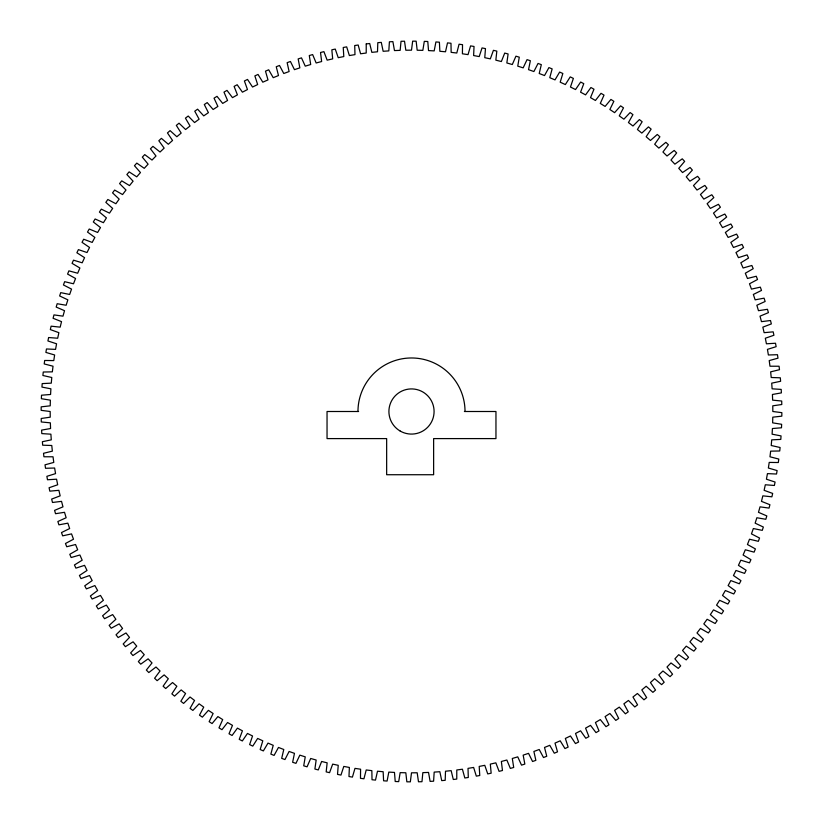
<?xml version="1.0" encoding="UTF-8"?>
<svg xmlns="http://www.w3.org/2000/svg" width="823" height="823" viewBox="0 0 823 823"><rect width="100%" height="100%" fill="white"/><g stroke="black" fill="none" stroke-linecap="round" stroke-linejoin="round"><path stroke-width="1.23" d="M358.612 411.5L327.04 411.5L327.04 438.597L386.656 438.597L386.656 474.727L433.628 474.727L433.628 438.597L495.96 438.597L495.96 411.5L464.388 411.5M357.974 411.5A53.526 53.526 0 0 1 411.5 357.974A53.526 53.526 0 0 1 465.026 411.5M366.235 43.928L366.214 53.022L360.587 53.783L358.17 45.008L354.713 45.532L354.98 54.627L349.374 55.553L346.678 46.87L343.242 47.487L343.798 56.571L338.232 57.682L335.259 49.082L331.844 49.812L332.677 58.875L327.153 60.161L323.912 51.654L320.528 52.497L321.639 61.53L316.155 62.98L312.647 54.585L309.294 55.532L310.693 64.523L305.251 66.149L301.485 57.867L298.163 58.917L299.839 67.856L294.459 69.657L290.437 61.499L287.145 62.651L289.11 71.539L283.781 73.504L279.501 65.47L276.25 66.725L278.483 75.551L273.226 77.681L268.699 69.79L265.479 71.148L268 79.893L262.804 82.187L258.031 74.44L254.863 75.901L257.65 84.563L252.538 87.022L247.528 79.43L244.4 80.983L247.466 89.553L242.425 92.176L237.178 84.738L234.102 86.394L237.425 94.871L232.477 97.639L226.994 90.376L223.979 92.135L227.57 100.488L222.704 103.42L217.005 96.332L214.042 98.184L217.889 106.424L213.126 109.5L207.201 102.597L204.299 104.542L208.404 112.658L203.734 115.878L197.592 109.171L194.753 111.198L199.115 119.181L194.557 122.555L188.2 116.033L185.432 118.152L190.041 126.001L185.587 129.509L179.033 123.193L176.328 125.394L181.183 133.089L176.842 136.741L170.094 130.641L167.46 132.925L172.552 140.466L168.324 144.251L161.39 138.357L158.829 140.733L164.158 148.109L160.053 152.018L152.934 146.35L150.444 148.798L156 156L152.018 160.053L144.735 154.601L142.328 157.131L148.109 164.158L144.251 168.324L136.793 163.108L134.468 165.711L140.466 172.552L136.741 176.842L129.129 171.863L126.886 174.538L133.089 181.183L129.509 185.587L121.742 180.854L119.582 183.591L126.001 190.041L122.555 194.557L114.634 190.062L112.566 192.87L119.181 199.115L115.878 203.734L107.834 199.495L105.848 202.365L112.658 208.404L109.5 213.126L101.322 209.145L99.429 212.077L106.424 217.889L103.42 222.704L95.118 218.98L93.318 221.973L100.488 227.57L97.639 232.477L89.223 229.02L87.516 232.065L94.871 237.425L92.176 242.425L83.658 239.226L82.043 242.332L89.553 247.466L87.022 252.538L78.401 249.616L76.889 252.764L84.563 257.65L82.187 262.804L73.484 260.161L72.074 263.35L79.893 268L77.681 273.226L68.895 270.849L67.589 274.08L75.551 278.483L73.504 283.781L64.647 281.682L63.443 284.953L71.539 289.11L69.657 294.459L60.737 292.638L59.637 295.951L67.856 299.839L66.149 305.251L57.178 303.718L56.18 307.061L64.523 310.693L62.98 316.155L53.968 314.9L53.073 318.275L61.53 321.639L60.161 327.153L51.108 326.175L50.326 329.57L58.875 332.677L57.682 338.232L48.608 337.533L47.929 340.959L56.571 343.798L55.553 349.374L46.469 348.973L45.893 352.419L54.627 354.98L53.783 360.587L44.679 360.474L44.216 363.931L53.022 366.214L52.353 371.852L43.259 372.017L42.899 375.494L51.777 377.5L51.283 383.148L42.199 383.6L41.952 387.088L50.892 388.816L50.573 394.474L41.51 395.215L41.366 398.702L50.357 400.153L50.224 405.821L41.181 406.85L41.15 410.338L50.172 411.5L50.224 417.179L41.212 418.485L41.294 421.973L50.357 422.847L50.573 428.526L41.613 430.11L41.808 433.598L50.892 434.184L51.283 439.852L42.385 441.714L42.683 445.192L51.777 445.5L52.353 451.148L43.516 453.298L43.928 456.765L53.022 456.786L53.783 462.413L45.008 464.83L45.532 468.287L54.627 468.02L55.553 473.626L46.87 476.322L47.487 479.758L56.571 479.202L57.682 484.768L49.082 487.741L49.812 491.156L58.875 490.323L60.161 495.847L51.654 499.088L52.497 502.472L61.53 501.361L62.98 506.845L54.585 510.353L55.532 513.706L64.523 512.307L66.149 517.749L57.867 521.515L58.917 524.837L67.856 523.161L69.657 528.541L61.499 532.563L62.651 535.855L71.539 533.89L73.504 539.219L65.47 543.499L66.725 546.75L75.551 544.517L77.681 549.774L69.79 554.301L71.148 557.521L79.893 555L82.187 560.196L74.44 564.969L75.901 568.137L84.563 565.35L87.022 570.462L79.43 575.472L80.983 578.6L89.553 575.534L92.176 580.575L84.738 585.822L86.394 588.898L94.871 585.575L97.639 590.523L90.376 596.006L92.135 599.021L100.488 595.43L103.42 600.296L96.332 605.995L98.184 608.958L106.424 605.111L109.5 609.874L102.597 615.799L104.542 618.701L112.658 614.596L115.878 619.266L109.171 625.408L111.198 628.247L119.181 623.885L122.555 628.443L116.033 634.8L118.152 637.568L126.001 632.959L129.509 637.414L123.193 643.967L125.394 646.672L133.089 641.817L136.741 646.158L130.641 652.906L132.925 655.54L140.466 650.448L144.251 654.676L138.357 661.61L140.733 664.171L148.109 658.842L152.018 662.947L146.35 670.066L148.798 672.556L156 667L160.053 670.982L154.601 678.265L157.131 680.672L164.158 674.891L168.324 678.749L163.108 686.207L165.711 688.532L172.552 682.534L176.842 686.259L171.863 693.871L174.538 696.114L181.183 689.911L185.587 693.491L180.854 701.258L183.591 703.418L190.041 696.999L194.557 700.445L190.062 708.366L192.87 710.434L199.115 703.819L203.734 707.122L199.495 715.166L202.365 717.152L208.404 710.342L213.126 713.5L209.145 721.678L212.077 723.571L217.889 716.576L222.704 719.58L218.98 727.882L221.973 729.682L227.57 722.512L232.477 725.361L229.02 733.777L232.065 735.484L237.425 728.129L242.425 730.824L239.226 739.342L242.332 740.957L247.466 733.447L252.538 735.978L249.616 744.599L252.764 746.111L257.65 738.437L262.804 740.813L260.161 749.516L263.35 750.926L268 743.107L273.226 745.319L270.849 754.105L274.08 755.411L278.483 747.449L283.781 749.496L281.682 758.353L284.953 759.557L289.11 751.461L294.459 753.343L292.638 762.263L295.951 763.363L299.839 755.144L305.251 756.851L303.718 765.822L307.061 766.82L310.693 758.477L316.155 760.02L314.9 769.032L318.275 769.927L321.639 761.47L327.153 762.839L326.175 771.892L329.57 772.674L332.677 764.125L338.232 765.318L337.533 774.392L340.959 775.071L343.798 766.429L349.374 767.447L348.973 776.531L352.419 777.107L354.98 768.373L360.587 769.217L360.474 778.321L363.931 778.784L366.214 769.978L371.852 770.647L372.017 779.741L375.494 780.101L377.5 771.223L383.148 771.717L383.6 780.801L387.088 781.048L388.816 772.108L394.474 772.427L395.215 781.49L398.702 781.634L400.153 772.643L405.821 772.776L406.85 781.819L410.338 781.85L411.5 772.828L417.179 772.776L418.485 781.788L421.973 781.706L422.847 772.643L428.526 772.427L430.11 781.387L433.598 781.192L434.184 772.108L439.852 771.717L441.714 780.615L445.192 780.317L445.5 771.223L451.148 770.647L453.298 779.484L456.765 779.072L456.786 769.978L462.413 769.217L464.83 777.992L468.287 777.468L468.02 768.373L473.626 767.447L476.322 776.13L479.758 775.513L479.202 766.429L484.768 765.318L487.741 773.918L491.156 773.188L490.323 764.125L495.847 762.839L499.088 771.346L502.472 770.503L501.361 761.47L506.845 760.02L510.353 768.415L513.706 767.468L512.307 758.477L517.749 756.851L521.515 765.133L524.837 764.083L523.161 755.144L528.541 753.343L532.563 761.501L535.855 760.349L533.89 751.461L539.219 749.496L543.499 757.53L546.75 756.275L544.517 747.449L549.774 745.319L554.301 753.21L557.521 751.852L555 743.107L560.196 740.813L564.969 748.56L568.137 747.099L565.35 738.437L570.462 735.978L575.472 743.57L578.6 742.017L575.534 733.447L580.575 730.824L585.822 738.262L588.898 736.606L585.575 728.129L590.523 725.361L596.006 732.624L599.021 730.865L595.43 722.512L600.296 719.58L605.995 726.668L608.958 724.816L605.111 716.576L609.874 713.5L615.799 720.403L618.701 718.458L614.596 710.342L619.266 707.122L625.408 713.829L628.247 711.802L623.885 703.819L628.443 700.445L634.8 706.967L637.568 704.848L632.959 696.999L637.414 693.491L643.967 699.807L646.672 697.606L641.817 689.911L646.158 686.259L652.906 692.359L655.54 690.075L650.448 682.534L654.676 678.749L661.61 684.643L664.171 682.267L658.842 674.891L662.947 670.982L670.066 676.65L672.556 674.202L667 667L670.982 662.947L678.265 668.399L680.672 665.869L674.891 658.842L678.749 654.676L686.207 659.892L688.532 657.289L682.534 650.448L686.259 646.158L693.871 651.137L696.114 648.462L689.911 641.817L693.491 637.414L701.258 642.146L703.418 639.409L696.999 632.959L700.445 628.443L708.366 632.938L710.434 630.13L703.819 623.885L707.122 619.266L715.166 623.505L717.152 620.635L710.342 614.596L713.5 609.874L721.678 613.855L723.571 610.923L716.576 605.111L719.58 600.296L727.882 604.02L729.682 601.027L722.512 595.43L725.361 590.523L733.777 593.98L735.484 590.935L728.129 585.575L730.824 580.575L739.342 583.774L740.957 580.668L733.447 575.534L735.978 570.462L744.599 573.384L746.111 570.236L738.437 565.35L740.813 560.196L749.516 562.839L750.926 559.65L743.107 555L745.319 549.774L754.105 552.151L755.411 548.92L747.449 544.517L749.496 539.219L758.353 541.318L759.557 538.047L751.461 533.89L753.343 528.541L762.263 530.362L763.363 527.049L755.144 523.161L756.851 517.749L765.822 519.282L766.82 515.939L758.477 512.307L760.02 506.845L769.032 508.1L769.927 504.725L761.47 501.361L762.839 495.847L771.892 496.825L772.674 493.43L764.125 490.323L765.318 484.768L774.392 485.467L775.071 482.041L766.429 479.202L767.447 473.626L776.531 474.027L777.107 470.581L768.373 468.02L769.217 462.413L778.321 462.526L778.784 459.069L769.978 456.786L770.647 451.148L779.741 450.983L780.101 447.506L771.223 445.5L771.717 439.852L780.801 439.4L781.048 435.912L772.108 434.184L772.427 428.526L781.49 427.785L781.634 424.298L772.643 422.847L772.776 417.179L781.819 416.15L781.85 412.662L772.828 411.5L772.776 405.821L781.788 404.515L781.706 401.027L772.643 400.153L772.427 394.474L781.387 392.89L781.192 389.402L772.108 388.816L771.717 383.148L780.615 381.286L780.317 377.808L771.223 377.5L770.647 371.852L779.484 369.702L779.072 366.235L769.978 366.214L769.217 360.587L777.992 358.17L777.468 354.713L768.373 354.98L767.447 349.374L776.13 346.678L775.513 343.242L766.429 343.798L765.318 338.232L773.918 335.259L773.188 331.844L764.125 332.677L762.839 327.153L771.346 323.912L770.503 320.528L761.47 321.639L760.02 316.155L768.415 312.647L767.468 309.294L758.477 310.693L756.851 305.251L765.133 301.485L764.083 298.163L755.144 299.839L753.343 294.459L761.501 290.437L760.349 287.145L751.461 289.11L749.496 283.781L757.53 279.501L756.275 276.25L747.449 278.483L745.319 273.226L753.21 268.699L751.852 265.479L743.107 268L740.813 262.804L748.56 258.031L747.099 254.863L738.437 257.65L735.978 252.538L743.57 247.528L742.017 244.4L733.447 247.466L730.824 242.425L738.262 237.178L736.606 234.102L728.129 237.425L725.361 232.477L732.624 226.994L730.865 223.979L722.512 227.57L719.58 222.704L726.668 217.005L724.816 214.042L716.576 217.889L713.5 213.126L720.403 207.201L718.458 204.299L710.342 208.404L707.122 203.734L713.829 197.592L711.802 194.753L703.819 199.115L700.445 194.557L706.967 188.2L704.848 185.432L696.999 190.041L693.491 185.587L699.807 179.033L697.606 176.328L689.911 181.183L686.259 176.842L692.359 170.094L690.075 167.46L682.534 172.552L678.749 168.324L684.643 161.39L682.267 158.829L674.891 164.158L670.982 160.053L676.65 152.934L674.202 150.444L667 156L662.947 152.018L668.399 144.735L665.869 142.328L658.842 148.109L654.676 144.251L659.892 136.793L657.289 134.468L650.448 140.466L646.158 136.741L651.137 129.129L648.462 126.886L641.817 133.089L637.414 129.509L642.146 121.742L639.409 119.582L632.959 126.001L628.443 122.555L632.938 114.634L630.13 112.566L623.885 119.181L619.266 115.878L623.505 107.834L620.635 105.848L614.596 112.658L609.874 109.5L613.855 101.322L610.923 99.429L605.111 106.424L600.296 103.42L604.02 95.118L601.027 93.318L595.43 100.488L590.523 97.639L593.98 89.223L590.935 87.516L585.575 94.871L580.575 92.176L583.774 83.658L580.668 82.043L575.534 89.553L570.462 87.022L573.384 78.401L570.236 76.889L565.35 84.563L560.196 82.187L562.839 73.484L559.65 72.074L555 79.893L549.774 77.681L552.151 68.895L548.92 67.589L544.517 75.551L539.219 73.504L541.318 64.647L538.047 63.443L533.89 71.539L528.541 69.657L530.362 60.737L527.049 59.637L523.161 67.856L517.749 66.149L519.282 57.178L515.939 56.18L512.307 64.523L506.845 62.98L508.1 53.968L504.725 53.073L501.361 61.53L495.847 60.161L496.825 51.108L493.43 50.326L490.323 58.875L484.768 57.682L485.467 48.608L482.041 47.929L479.202 56.571L473.626 55.553L474.027 46.469L470.581 45.893L468.02 54.627L462.413 53.783L462.526 44.679L459.069 44.216L456.786 53.022L451.148 52.353L450.983 43.259L447.506 42.899L445.5 51.777L439.852 51.283L439.4 42.199L435.912 41.952L434.184 50.892L428.526 50.573L427.785 41.51L424.298 41.366L422.847 50.357L417.179 50.224L416.15 41.181L412.662 41.15L411.5 50.172L405.821 50.224L404.515 41.212L401.027 41.294L400.153 50.357L394.474 50.573L392.89 41.613L389.402 41.808L388.816 50.892L383.148 51.283L381.286 42.385L377.808 42.683L377.5 51.777L371.852 52.353L369.702 43.516L366.235 43.928M400.204 431.057A22.581 22.581 0 0 0 434.081 411.5A22.581 22.581 0 0 0 400.204 391.943A22.581 22.581 0 0 0 400.204 431.057"/></g></svg>
